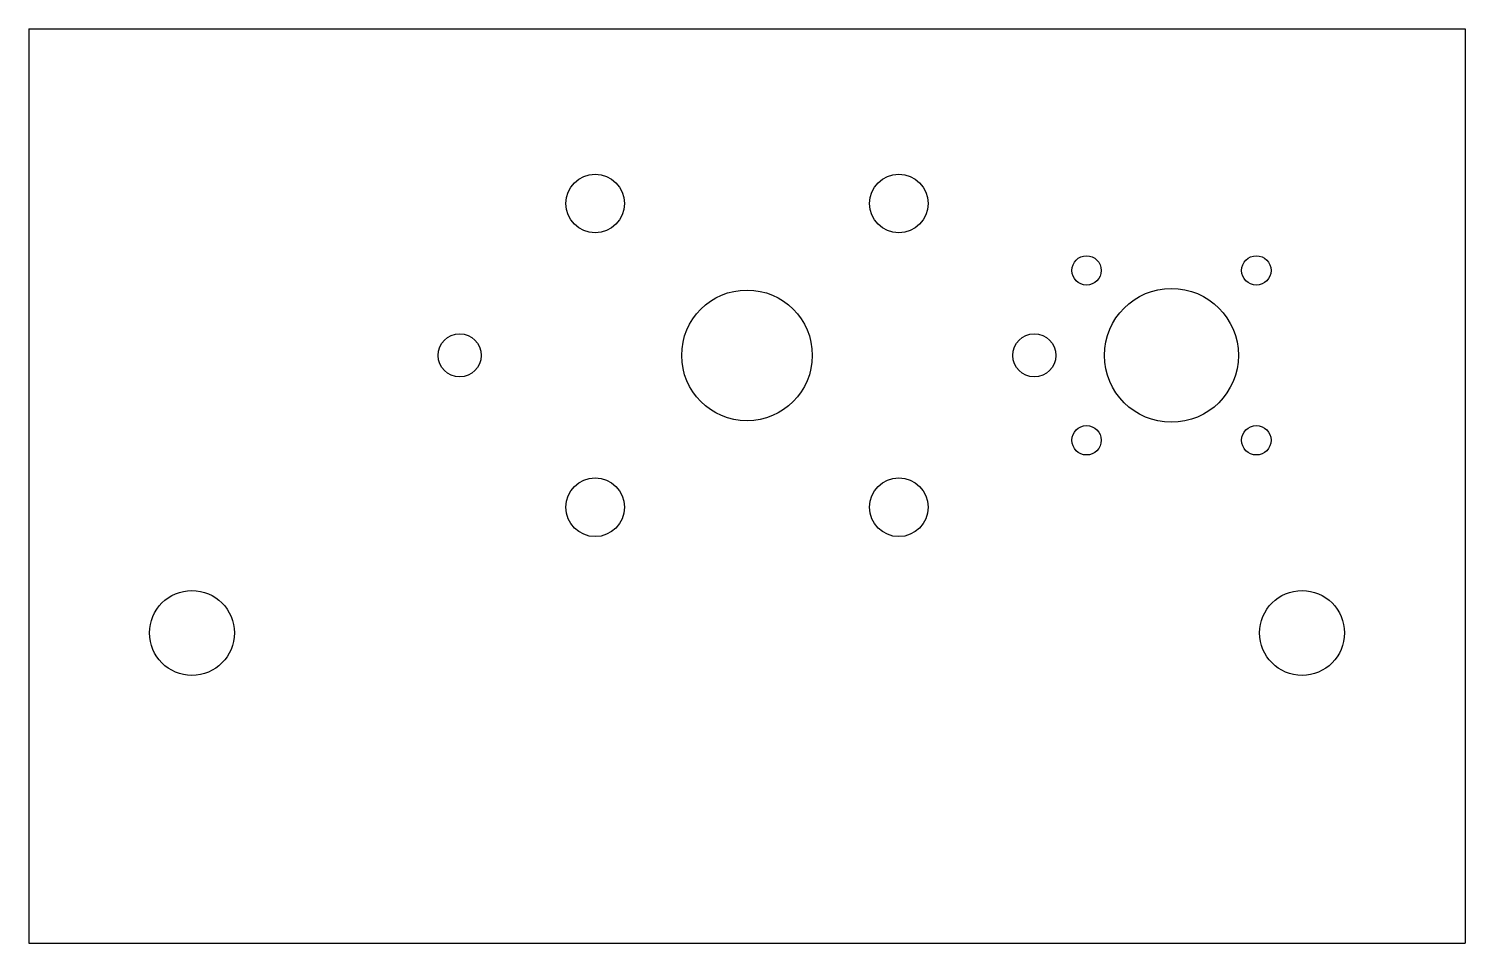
# Model space of a CAD drawing. Header units: millimetres. Extents: x 0 to 220, y 0 to 140.
import ezdxf

# ---------------------------------------------------------------- set-up
doc = ezdxf.new("R2010")
doc.units = ezdxf.units.MM

msp = doc.modelspace()

# ---------------------------------------------------------------- linework, layer by layer
for p, q in [((0, 140, 7.5), (220, 140, 7.5)), ((0, 140, 7.5), (0, 0, 7.5)), ((220, 140, 7.5), (220, 0, 7.5)), ((0, 0, 7.5), (220, 0, 7.5))]:
    msp.add_line(p, q)
for centre, radius in [((86.75, 113.25, 7.5), 4.5), ((133.25, 113.25, 7.5), 4.5), ((162, 103, 7.5), 2.25), ((188, 103, 7.5), 2.25), ((110, 90, 7.5), 10), ((175, 90, 7.5), 10.25), ((66, 90, 7.5), 3.3), ((154, 90, 7.5), 3.3), ((162, 77, 7.5), 2.25), ((188, 77, 7.5), 2.25), ((86.75, 66.75, 7.5), 4.5), ((133.25, 66.75, 7.5), 4.5), ((25, 47.5, 7.5), 6.5), ((195, 47.5, 7.5), 6.5)]:
    msp.add_circle(centre, radius)

doc.saveas('drawing.dxf')
